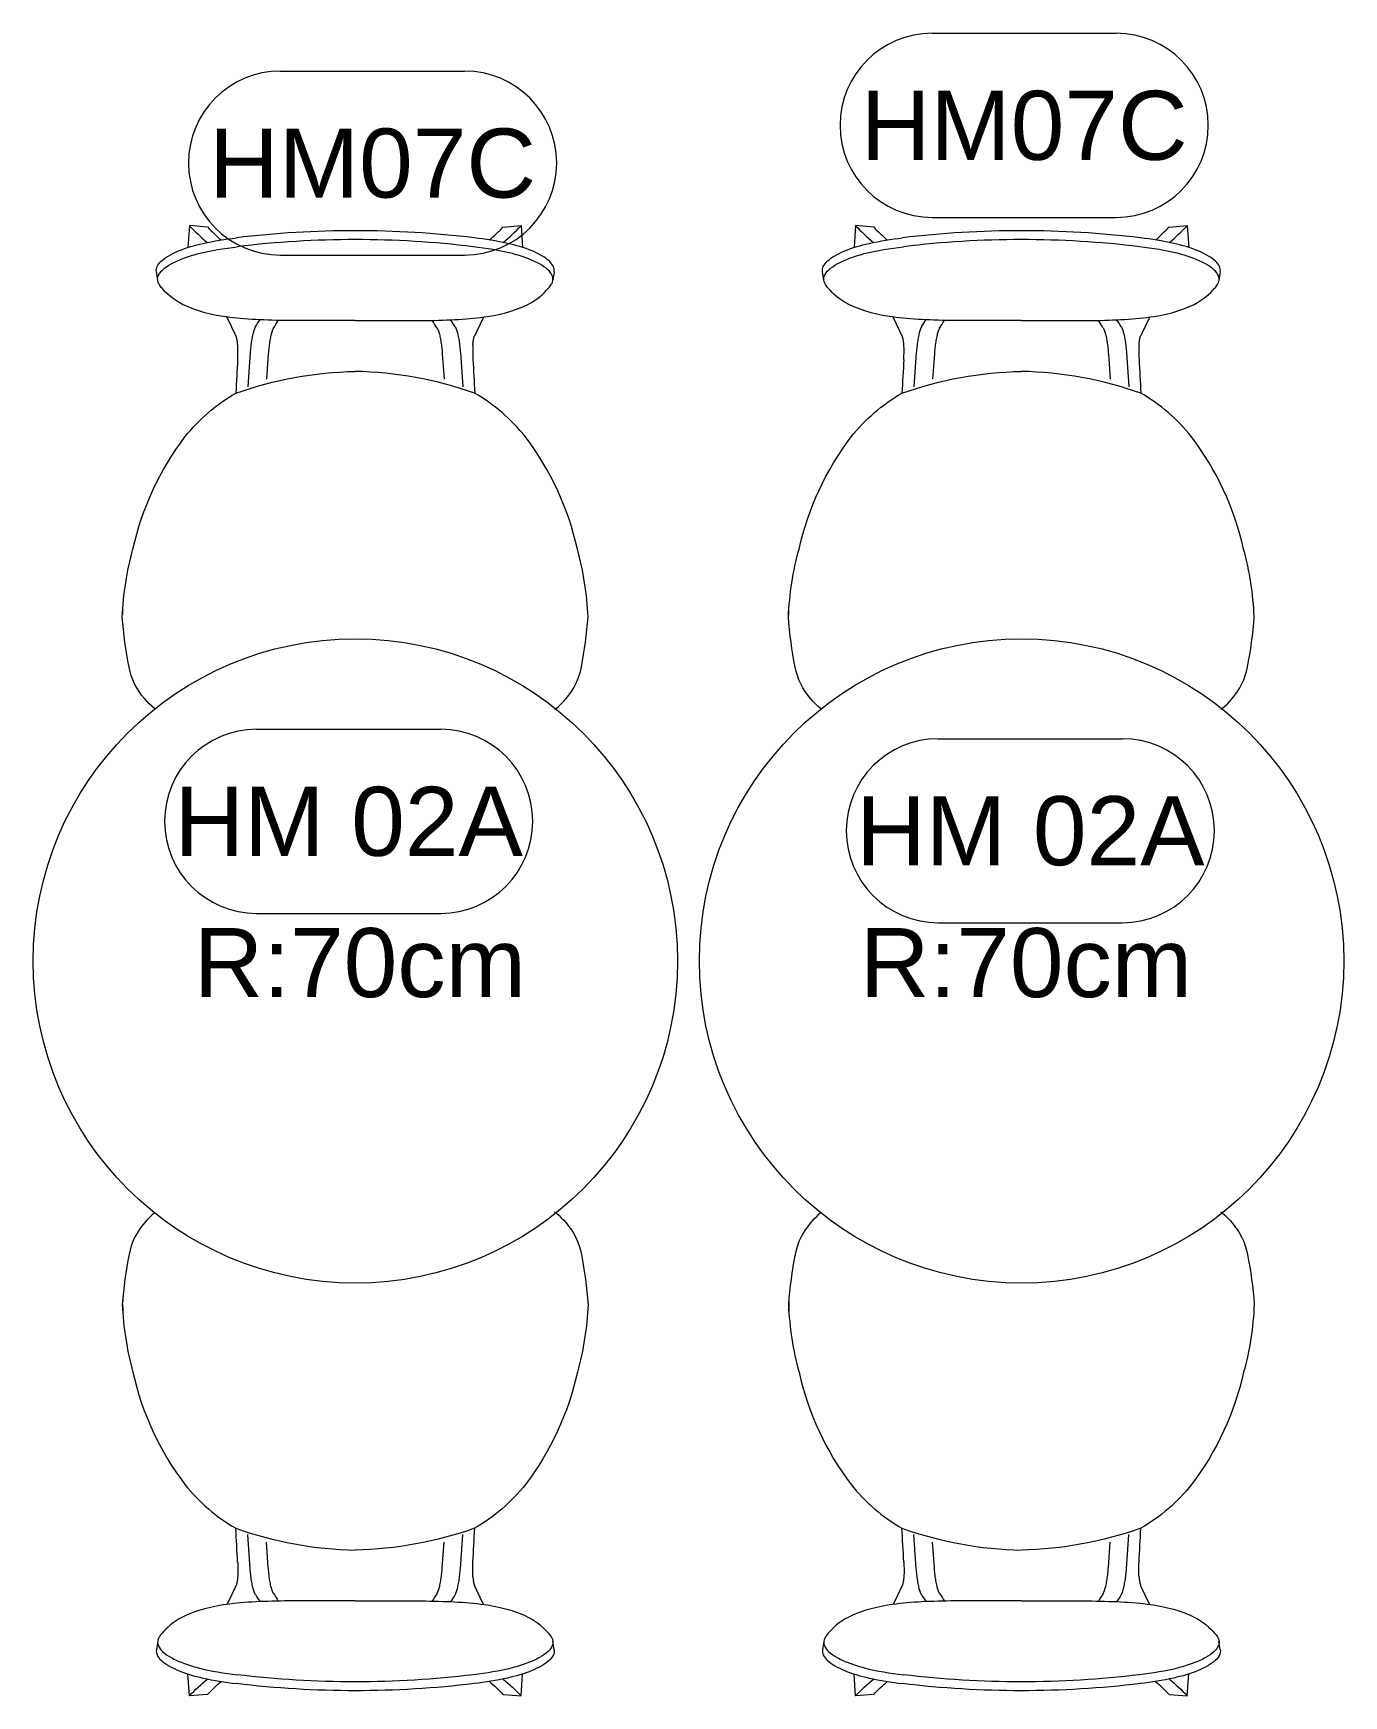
# Model space of a CAD drawing. Header units: millimetres. Extents: x 29001 to 40804, y -8833 to -5892.
# Drawn here: x 30600.3 to 30742.7, y -8402.3 to -8221.6 of the extents above; entities that cross this region are included whole.
import ezdxf
from ezdxf.enums import TextEntityAlignment as Align

# ---------------------------------------------------------------- set-up
doc = ezdxf.new("R2010")
doc.units = ezdxf.units.MM
doc.layers.get('0').update_dxf_attribs({"lineweight": 0})
for name, color, linetype, lineweight in [('wipeout', 254, 'Continuous', 0), ('xxx_Auto_Kaplama_Mermer Tarama', 45, 'Continuous', 0), ('xxx_Auto_Tefris_Tefris', 32, 'Continuous', 0), ('xxx_Auto_Yardimci_Isaret Genel', 51, 'Continuous', 0)]:
    doc.layers.add(name, color=color, linetype=linetype, lineweight=lineweight)
doc.styles.add('AUTOBAN', font='')
doc.styles.get("Standard").update_dxf_attribs({"font": 'arial.ttf'})
doc.styles.get('AUTOBAN').set_extended_font_data('Helvetica Normal Tr')

# ---------------------------------------------------------------- blocks, each defined once
blk = doc.blocks.new('wıng 01')
blk.add_wipeout([(-40.12, 0.99), (-40.12, 1.98), (-40.01, 6.69), (-39.78, 11.39), (-38.74, 17.8), (-36.81, 21.6), (-33.94, 23.97), (-29.41, 25.03), (-25.94, 25.27), (-22.96, 24.94), (-19.31, 24.16), (-12.23, 21.67), (-8.87, 19.74), (-5.37, 16.93), (-3.75, 15.06), (-2.36, 12.98), (3.88, 12.96), (4.9, 13.44), (5.91, 13.94), (6.28, 15.95), (7.03, 18.21), (8.45, 20.42), (9.89, 21.46), (11.17, 21.6), (12.13, 20.92), (13.47, 18.18), (15.84, 18.01), (15.69, 16.05), (14.29, 14.58), (14.51, 12.92), (14.89, 9.22), (15.1, 6.35), (15.21, 4.05), (15.28, -0.11), (15.25, -3), (15.15, -5.39), (14.85, -9.7), (14.51, -12.92), (14.29, -14.58), (15.69, -16.05), (15.84, -18.01), (13.47, -18.18), (13.24, -18.84), (12.84, -19.76), (12.33, -20.65), (11.63, -21.39), (11.11, -21.61), (9.89, -21.46), (8.34, -20.3), (7.45, -19.05), (6.93, -17.97), (6.36, -16.24), (6.1, -15.09), (5.91, -13.94), (4.2, -13.11), (3.4, -12.83), (2.39, -12.76), (-2.36, -12.98), (-2.66, -13.47), (-4.14, -15.54), (-6.34, -17.84), (-10.22, -20.56), (-12.7, -21.88), (-18.09, -23.84), (-25.91, -25.25), (-32.12, -24.56), (-33.94, -23.95), (-37.24, -21.01), (-38.18, -19.36), (-38.82, -17.46), (-39.42, -14.6), (-39.84, -10.45), (-40.12, -1.96), (-40.12, 0.99), (-40.11, 2.9), (-40.01, 6.69), (-39.96, 8.09), (-39.91, 9.17), (-39.91, 9.17), (-39.84, 10.46)]).dxf.layer = 'wipeout'
at = {"layer": 'xxx_Auto_Tefris_Tefris'}
for p, q in [((15.84, 18.01), (13.47, 18.18)), ((15.69, 16.05), (15.84, 18.01)), ((2.04, 11.42), (-1.68, 11.68)), ((1.9, 9.45), (-0.84, 9.65)), ((1.9, -9.45), (-0.84, -9.65)), ((2.04, -11.42), (-1.68, -11.68)), ((15.69, -16.05), (15.84, -18.01)), ((15.84, -18.01), (13.47, -18.18))]:
    blk.add_line(p, q, dxfattribs=at)
at = {"layer": 'xxx_Auto_Tefris_Tefris', "flags": 128}
for points in [[(-40.13, 0), (-40.12, 1.98, -0.01371), (-39.78, 11.39, -0.049344), (-38.74, 17.8, -0.150356), (-35.54, 22.91, -0.130615), (-32.12, 24.58, -0.0306), (-26.68, 25.31, -0.055771), (-19.31, 24.16, -0.107535), (-7.11, 18.5, -0.093156), (-2.36, 12.98, -0.080348), (0, 0.01, -0.080348)], [(-40.13, 0.02), (-40.12, -1.96, 0.01371), (-39.78, -11.38, 0.049344), (-38.74, -17.78, 0.150356), (-35.54, -22.9, 0.130615), (-32.12, -24.56, 0.0306), (-26.68, -25.29, 0.055771), (-19.31, -24.14, 0.107535), (-7.11, -18.48, 0.093156), (-2.36, -12.97, 0.080348), (0, 0.01, 0.080348)]]:
    blk.add_lwpolyline(points, format="xyb", dxfattribs=at)
at = {"layer": 'xxx_Auto_Tefris_Tefris'}
for centre, radius, start, end in [((32.44, 0.66), 24.02, 133.7252, 140.0659), ((32.94, -1.94), 24.92, 133.7931, 138.4714), ((2.09, 26.27), 13.52, 266.6877, 273.0463), ((-29.21, 84.05), 78.41, 294.9616, 296.6092), ((-90.37, 0.12), 104.69, 359.9361, 6.9687), ((-90.84, 0.11), 106.13, 359.9391, 6.9294), ((-90.37, -0.12), 104.69, 353.0313, 0.0638), ((-90.84, -0.11), 106.13, 353.0706, 0.0609), ((2.09, -25.94), 13.18, 86.4557, 93.3668), ((-29.21, -84.05), 78.41, 63.3908, 65.0384), ((32.44, -0.66), 24.02, 219.9341, 226.2748), ((32.94, 1.94), 24.92, 221.5286, 226.2069)]:
    blk.add_arc(centre, radius, start, end, dxfattribs=at)
for points, knots in [([(5.53, 0), (5.53, 2.62), (5.5, 5.14), (5.57, 10.17), (5.68, 12.43), (6.57, 18.26), (7.86, 19.97), (9.04, 20.99)], [-30.924593, -30.924593, -30.924593, -30.924593, -23.146046, -23.146046, -15.475307, -15.475307, 0, 0, 0, 0]), ([(9.04, 20.99), (9.17, 21.1), (9.39, 21.28), (9.74, 21.45), (10.08, 21.49), (10.55, 21.38), (11.14, 20.89), (11.75, 19.96), (12.34, 18.64), (13.08, 16.26), (13.37, 14.25), (13.55, 12.82)], [0, 0, 0, 0, 0.485183, 0.859706, 1.159692, 1.481517, 2.268611, 3.422819, 4.81791, 6.58255, 10.895845, 10.895845, 10.895845, 10.895845]), ([(10.84, 21.61), (11.03, 21.64), (11.47, 21.55), (12.07, 21.04), (12.63, 20.23), (13.34, 18.73), (14.05, 16.27), (14.36, 14.13), (14.51, 12.92)], [0, 0, 0, 0, 0.573518, 1.294158, 2.312461, 3.504345, 6.28637, 9.963364, 9.963364, 9.963364, 9.963364]), ([(5.53, 0), (5.53, -2.62), (5.5, -5.14), (5.57, -10.17), (5.68, -12.43), (6.57, -18.26), (7.86, -19.97), (9.04, -20.99)], [-30.924593, -30.924593, -30.924593, -30.924593, -23.146046, -23.146046, -15.475307, -15.475307, 0, 0, 0, 0]), ([(9.04, -20.99), (9.17, -21.1), (9.39, -21.28), (9.74, -21.45), (10.08, -21.49), (10.55, -21.38), (11.14, -20.89), (11.75, -19.96), (12.34, -18.64), (13.08, -16.26), (13.37, -14.25), (13.55, -12.82)], [0, 0, 0, 0, 0.485183, 0.859706, 1.159692, 1.481517, 2.268611, 3.422819, 4.81791, 6.58255, 10.895845, 10.895845, 10.895845, 10.895845]), ([(10.84, -21.61), (11.03, -21.64), (11.47, -21.55), (12.07, -21.04), (12.63, -20.23), (13.34, -18.73), (14.05, -16.27), (14.36, -14.13), (14.51, -12.92)], [0, 0, 0, 0, 0.573518, 1.294158, 2.312461, 3.504345, 6.28637, 9.963364, 9.963364, 9.963364, 9.963364])]:
    blk.add_open_spline(points, degree=3, knots=knots, dxfattribs=at)
for points in [[(9.89, 21.46), (10.2, 21.51), (10.52, 21.56), (10.83, 21.61)], [(1.31, 12.78), (0.09, 12.84), (-1.14, 12.91), (-2.36, 12.98)], [(4.85, 10.85), (5.11, 10.69), (5.36, 10.53), (5.61, 10.37)], [(4.71, 8.89), (4.99, 8.71), (5.28, 8.54), (5.55, 8.36)], [(4.71, -8.89), (4.99, -8.71), (5.28, -8.54), (5.55, -8.36)], [(4.85, -10.85), (5.11, -10.69), (5.36, -10.53), (5.61, -10.37)], [(1.31, -12.78), (0.09, -12.84), (-1.14, -12.91), (-2.36, -12.98)], [(10.83, -21.61), (10.52, -21.56), (10.2, -21.51), (9.89, -21.46)]]:
    blk.add_open_spline(points, degree=3, dxfattribs=at)
for points, weights in [([(2.81, 12.77), (3.58, 12.82), (3.88, 12.96)], [0.918584717275, 0.913081709419, 1]), ([(4.85, 10.85), (4.18, 11.26), (2.04, 11.42)], [1, 0.813618373674, 1]), ([(4.71, 8.89), (4.04, 9.3), (1.9, 9.45)], [1, 0.813578059953, 1]), ([(4.71, -8.89), (4.04, -9.3), (1.9, -9.45)], [1, 0.813578059958, 1]), ([(4.85, -10.85), (4.18, -11.26), (2.04, -11.42)], [1, 0.81361837367, 1]), ([(2.9, -12.78), (3.6, -12.83), (3.88, -12.96)], [0.918257053674, 0.918257053674, 1])]:
    blk.add_rational_spline(points, weights, degree=2, dxfattribs=at)
blk = doc.blocks.new('msasa')
blk.add_wipeout([(5.09, 124.12), (12.02, 123.66), (17, 122.45), (23.04, 119.85), (29.4, 115.39), (33.18, 111.49), (36.89, 106.05), (39.68, 99.52), (41.01, 93.24), (41.2, 87.32), (40.07, 80.14), (36.97, 72.37), (34.17, 68.03), (31.22, 64.62), (25.26, 59.75), (20.23, 57.05), (16.32, 55.62), (11.79, 54.58), (8.45, 54.21), (3.44, 54.26), (-0.3, 54.76), (-3.63, 55.57), (-7.17, 56.82), (-10.96, 58.66), (-14.68, 61.09), (-17.75, 63.67), (-21.18, 67.41), (-23.79, 71.18), (-25.64, 74.72), (-27.08, 78.47), (-28.25, 83.21), (-28.75, 88.83), (-28.17, 95.49), (-27.41, 98.75), (-25.85, 103.1), (-24, 106.76), (-20.72, 111.46), (-16.72, 115.55), (-12.55, 118.67), (-6.08, 121.9), (-0.58, 123.47), (2.73, 123.97)]).dxf.layer = 'wipeout'
at = {"layer": 'xxx_Auto_Tefris_Tefris'}
blk.add_circle((6.25, 89.14), 35, dxfattribs=at)
at = {"color": 251, "lineweight": 0, "true_color": 0x636466}
blk.add_text('R:70cm', height=7.5, dxfattribs=at).set_placement((-11.32, 85.21))
blk = doc.blocks.new('MOBİLYALAR')
at = {"rotation": 90}
for p in [(1490.49, -1936.58), (1562.86, -1936.58)]:
    blk.add_blockref('wıng 01', p, dxfattribs=at)
at = {"xscale": -1, "rotation": 90}
for p in [(1490.49, -2064.63), (1562.86, -2064.63)]:
    blk.add_blockref('wıng 01', p, dxfattribs=at)
at = {"color": 240, "lineweight": 0, "true_color": 0xed1f24}
for p in [(1484.25, -2089.77), (1556.63, -2089.77)]:
    blk.add_blockref('msasa', p, dxfattribs=at)
blk = doc.blocks.new('_TagSlot')
at = {"color": 0, "linetype": 'ByBlock', "lineweight": -2, "transparency": 16777216}
for p, q in [((-4, 4), (4, 4)), ((-4, -4), (4, -4))]:
    blk.add_line(p, q, dxfattribs=at)
for centre, start, end in [((-4, 0), 90, 270), ((4, 0), 270, 90)]:
    blk.add_arc(centre, 4, start, end, dxfattribs=at)
at = {"layer": 'xxx_Auto_Kaplama_Mermer Tarama', "color": 0, "transparency": 16777216, "style": 'AUTOBAN'}
blk.add_attdef('TAGNUMBER', text='', height=3, dxfattribs=at).set_placement((0, -1.5), align=Align.CENTER)
blk = doc.blocks.new('key planxx')
at = {"layer": 'xxx_Auto_Yardimci_Isaret Genel', "xscale": 2.5, "yscale": 2.5, "zscale": 2.5}
for p, values in [((84.89, -1266.39), {'TAGNUMBER': 'HM07C'}), ((14.1, -1270.49), {'TAGNUMBER': 'HM07C'}), ((11.5, -1342.01), {'TAGNUMBER': 'HM 02A'}), ((85.56, -1343.03), {'TAGNUMBER': 'HM 02A'})]:
    blk.add_blockref('_TagSlot', p, dxfattribs=at).add_auto_attribs(values)

msp = doc.modelspace()

# ---------------------------------------------------------------- block references
at = {"color": 6}
msp.add_blockref('MOBİLYALAR', (29144.79, -6321.8), dxfattribs=at)

# ---------------------------------------------------------------- next in the draw order: block references
msp.add_blockref('key planxx', (30623.06, -6965.25), dxfattribs=at)

doc.saveas('drawing.dxf')
